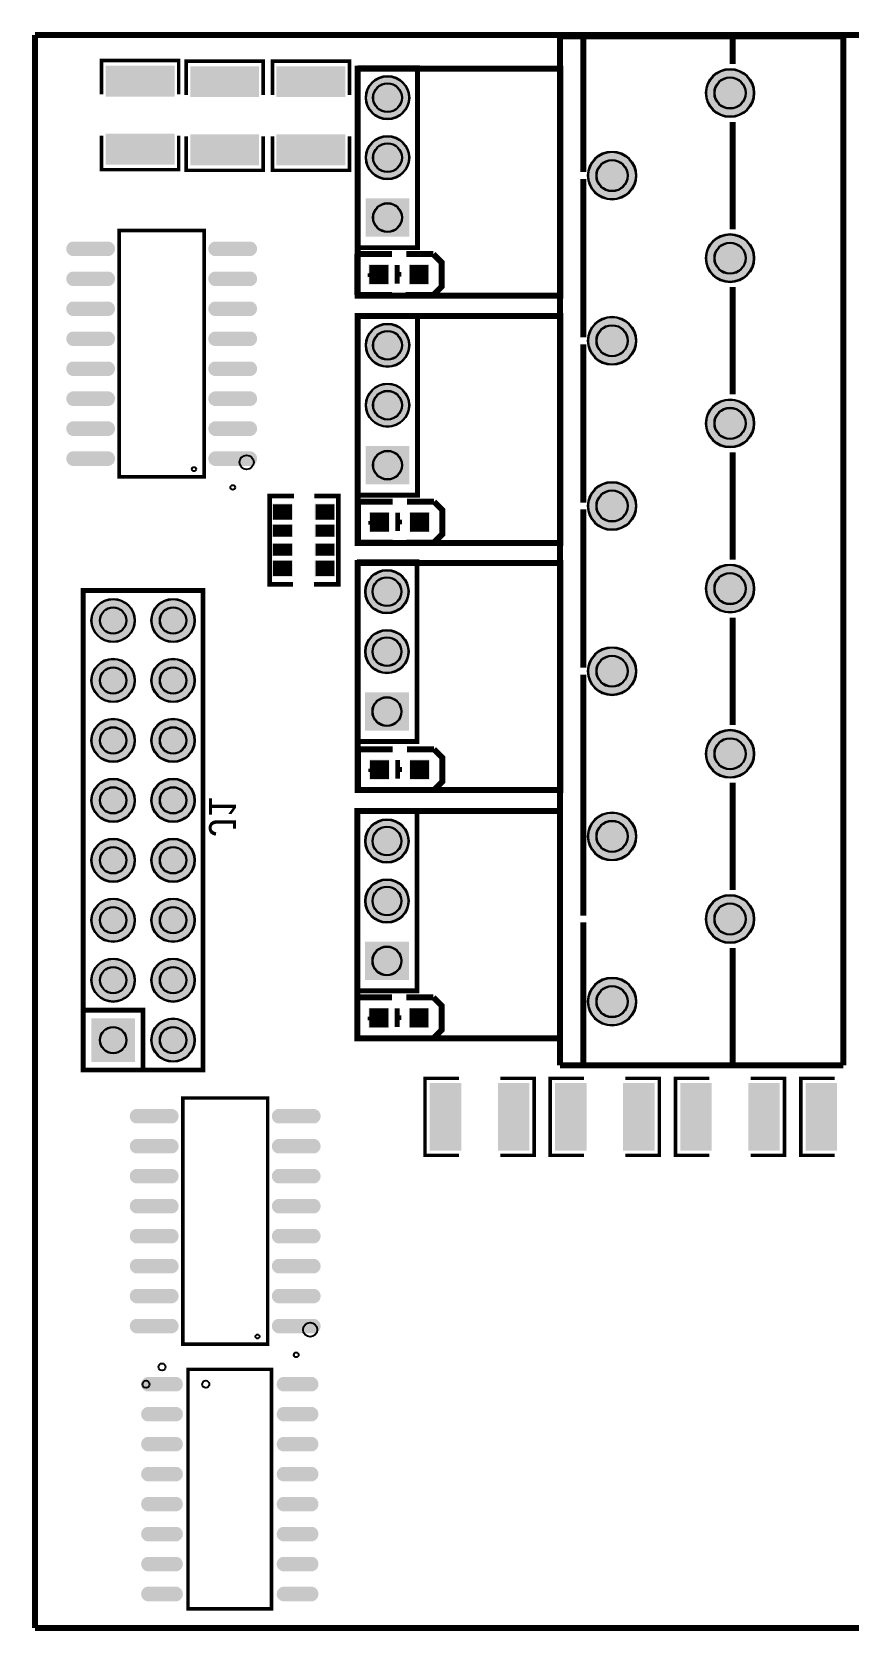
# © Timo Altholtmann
# Model space of a CAD drawing. Header units: millimetres. Extents: x 0.5 to 85.2, y -202.2 to -134.4.
# Drawn here: x 0.5 to 35.1, y -202.2 to -134.4 of the extents above; entities that cross this region are included whole.
import ezdxf

# ---------------------------------------------------------------- set-up
doc = ezdxf.new("R2010")
doc.units = ezdxf.units.MM
for name, color, linetype, true_color in [('BoardOutLine', 7, 'Continuous', 0xff00ff), ('BottomSilkLayer', 7, 'Continuous', 0x66cc33), ('BottomSolderMaskLayer', 7, 'Continuous', 0xaa00ff), ('Document', 7, 'Continuous', 0xffffff), ('Multi-Layer', 7, 'Continuous', 0xc0c0c0), ('TopLayer', 7, 'Continuous', 0xff0000), ('TopPasteMaskLayer', 7, 'Continuous', 0x808080), ('TopSilkLayer', 7, 'Continuous', 0xffcc00), ('TopSolderMaskLayer', 7, 'Continuous', 0x800080)]:
    doc.layers.add(name, color=color, linetype=linetype, true_color=true_color)
doc.styles.get("Standard").update_dxf_attribs({"font": 'arial.ttf'})

msp = doc.modelspace()

# ---------------------------------------------------------------- hatches: boundary and pattern name
at = {"layer": 'BottomSolderMaskLayer'}
for points in [[(29.079, -136.983, 1), (31.13, -136.983, 1)], [(14.665, -137.183, 1), (16.516, -137.183, 1)], [(14.665, -139.723, 1), (16.516, -139.723, 1)], [(24.079, -140.483, 1), (26.13, -140.483, 1)], [(14.661, -143.073), (14.661, -141.453), (16.519, -141.453), (16.519, -143.073)], [(29.079, -143.983, 1), (31.13, -143.983, 1)], [(14.665, -147.673, 1), (16.516, -147.673, 1)], [(24.079, -147.483, 1), (26.13, -147.483, 1)], [(14.665, -150.213, 1), (16.516, -150.213, 1)], [(29.079, -150.983, 1), (31.13, -150.983, 1)], [(14.661, -153.563), (14.661, -151.943), (16.519, -151.943), (16.519, -153.563)], [(24.079, -154.483, 1), (26.13, -154.483, 1)], [(14.639, -158.113, 1), (16.49, -158.113, 1)], [(29.079, -157.983, 1), (31.13, -157.983, 1)], [(3.037, -159.335, 1), (4.888, -159.335, 1)], [(5.577, -159.335, 1), (7.428, -159.335, 1)], [(14.639, -160.653, 1), (16.49, -160.653, 1)], [(24.079, -161.483, 1), (26.13, -161.483, 1)], [(3.037, -161.875, 1), (4.888, -161.875, 1)], [(5.577, -161.875, 1), (7.428, -161.875, 1)], [(14.636, -164.002), (14.636, -162.383), (16.494, -162.383), (16.494, -164.002)], [(3.037, -164.415, 1), (4.888, -164.415, 1)], [(5.577, -164.415, 1), (7.428, -164.415, 1)], [(29.079, -164.983, 1), (31.13, -164.983, 1)], [(3.037, -166.955, 1), (4.888, -166.955, 1)], [(5.577, -166.955, 1), (7.428, -166.955, 1)], [(14.639, -168.679, 1), (16.49, -168.679, 1)], [(24.079, -168.483, 1), (26.13, -168.483, 1)], [(3.037, -169.495, 1), (4.888, -169.495, 1)], [(5.577, -169.495, 1), (7.428, -169.495, 1)], [(14.639, -171.219, 1), (16.49, -171.219, 1)], [(3.037, -172.035, 1), (4.888, -172.035, 1)], [(5.577, -172.035, 1), (7.428, -172.035, 1)], [(29.079, -171.983, 1), (31.13, -171.983, 1)], [(14.636, -174.569), (14.636, -172.949), (16.494, -172.949), (16.494, -174.569)], [(3.037, -174.575, 1), (4.888, -174.575, 1)], [(5.577, -174.575, 1), (7.428, -174.575, 1)], [(24.079, -175.483, 1), (26.13, -175.483, 1)], [(4.888, -178.04), (4.888, -176.189), (3.037, -176.189), (3.037, -178.04)], [(5.577, -177.115, 1), (7.428, -177.115, 1)]]:
    msp.add_hatch(color=256, dxfattribs=at).paths.add_polyline_path(points)
at = {"layer": 'Document'}
for points in [[(15.412, -144.777), (14.752, -144.777), (14.752, -144.625), (15.412, -144.625)], [(15.137, -144.401), (15.137, -145.061), (14.985, -145.061), (14.985, -144.401)], [(17.266, -144.726), (16.606, -144.726), (16.606, -144.573), (17.266, -144.573)], [(15.438, -155.268), (14.777, -155.268), (14.777, -155.115), (15.438, -155.115)], [(15.163, -154.891), (15.163, -155.551), (15.01, -155.551), (15.01, -154.891)], [(17.292, -155.216), (16.631, -155.216), (16.631, -155.063), (17.292, -155.063)], [(15.438, -165.758), (14.777, -165.758), (14.777, -165.606), (15.438, -165.606)], [(15.163, -165.381), (15.163, -166.042), (15.01, -166.042), (15.01, -165.381)], [(17.292, -165.706), (16.631, -165.706), (16.631, -165.554), (17.292, -165.554)], [(15.412, -176.274), (14.752, -176.274), (14.752, -176.121), (15.412, -176.121)], [(15.137, -175.897), (15.137, -176.557), (14.985, -176.557), (14.985, -175.897)], [(17.266, -176.222), (16.606, -176.222), (16.606, -176.069), (17.266, -176.069)]]:
    msp.add_hatch(color=256, dxfattribs=at).paths.add_polyline_path(points)
at = {"layer": 'Multi-Layer'}
for points in [[(29.104, -136.983, 1), (31.104, -136.983, 1)], [(14.69, -137.183, 1), (16.49, -137.183, 1)], [(14.69, -139.723, 1), (16.49, -139.723, 1)], [(24.105, -140.483, 1), (26.105, -140.483, 1)], [(14.69, -143.05), (14.69, -141.475), (16.49, -141.475), (16.49, -143.05)], [(29.104, -143.983, 1), (31.104, -143.983, 1)], [(14.69, -147.673, 1), (16.49, -147.673, 1)], [(24.105, -147.483, 1), (26.105, -147.483, 1)], [(14.69, -150.213, 1), (16.49, -150.213, 1)], [(29.104, -150.983, 1), (31.104, -150.983, 1)], [(14.69, -153.541), (14.69, -151.966), (16.49, -151.966), (16.49, -153.541)], [(24.105, -154.483, 1), (26.105, -154.483, 1)], [(29.104, -157.983, 1), (31.104, -157.983, 1)], [(14.665, -158.113, 1), (16.465, -158.113, 1)], [(3.062, -159.335, 1), (4.862, -159.335, 1)], [(5.602, -159.335, 1), (7.402, -159.335, 1)], [(14.665, -160.653, 1), (16.465, -160.653, 1)], [(24.105, -161.483, 1), (26.105, -161.483, 1)], [(3.062, -161.875, 1), (4.862, -161.875, 1)], [(5.602, -161.875, 1), (7.402, -161.875, 1)], [(14.665, -163.98), (14.665, -162.405), (16.465, -162.405), (16.465, -163.98)], [(3.062, -164.415, 1), (4.862, -164.415, 1)], [(5.602, -164.415, 1), (7.402, -164.415, 1)], [(29.104, -164.983, 1), (31.104, -164.983, 1)], [(3.062, -166.955, 1), (4.862, -166.955, 1)], [(5.602, -166.955, 1), (7.402, -166.955, 1)], [(14.665, -168.679, 1), (16.465, -168.679, 1)], [(24.105, -168.483, 1), (26.105, -168.483, 1)], [(3.062, -169.495, 1), (4.862, -169.495, 1)], [(5.602, -169.495, 1), (7.402, -169.495, 1)], [(14.665, -171.219, 1), (16.465, -171.219, 1)], [(3.062, -172.035, 1), (4.862, -172.035, 1)], [(5.602, -172.035, 1), (7.402, -172.035, 1)], [(29.104, -171.983, 1), (31.104, -171.983, 1)], [(14.665, -174.546), (14.665, -172.972), (16.465, -172.972), (16.465, -174.546)], [(3.062, -174.575, 1), (4.862, -174.575, 1)], [(5.602, -174.575, 1), (7.402, -174.575, 1)], [(24.105, -175.483, 1), (26.105, -175.483, 1)], [(4.862, -178.015), (4.862, -176.215), (3.062, -176.215), (3.062, -178.015)], [(5.602, -177.115, 1), (7.402, -177.115, 1)]]:
    msp.add_hatch(color=256, dxfattribs=at).paths.add_polyline_path(points)
at = {"layer": 'TopLayer'}
for points in [[(6.509, -137.122), (3.701, -137.122), (3.701, -135.84), (6.509, -135.84)], [(7.283, -137.148), (10.091, -137.148), (10.091, -135.865), (7.283, -135.865)], [(10.94, -137.148), (13.748, -137.148), (13.748, -135.865), (10.94, -135.865)], [(6.509, -138.722), (3.701, -138.722), (3.701, -140.005), (6.509, -140.005)], [(7.283, -138.748), (10.091, -138.748), (10.091, -140.03), (7.283, -140.03)], [(10.94, -138.748), (13.748, -138.748), (13.748, -140.03), (10.94, -140.03)], [(2.28, -143.866, -0.785398), (2.28, -143.306), (3.74, -143.306, -0.785398), (3.74, -143.866)], [(8.3, -143.866, -0.785398), (8.3, -143.306), (9.76, -143.306, -0.785398), (9.76, -143.866)], [(15.622, -144.276), (15.622, -145.076), (14.822, -145.076), (14.822, -144.276)], [(17.324, -144.276), (17.324, -145.076), (16.524, -145.076), (16.524, -144.276)], [(2.28, -145.136, -0.785398), (2.28, -144.576), (3.74, -144.576, -0.785398), (3.74, -145.136)], [(8.3, -145.136, -0.785398), (8.3, -144.576), (9.76, -144.576, -0.785398), (9.76, -145.136)], [(2.28, -146.406, -0.785398), (2.28, -145.846), (3.74, -145.846, -0.785398), (3.74, -146.406)], [(8.3, -146.406, -0.785398), (8.3, -145.846), (9.76, -145.846, -0.785398), (9.76, -146.406)], [(2.28, -147.676, -0.785398), (2.28, -147.116), (3.74, -147.116, -0.785398), (3.74, -147.676)], [(8.3, -147.676, -0.785398), (8.3, -147.116), (9.76, -147.116, -0.785398), (9.76, -147.676)], [(2.28, -148.946, -0.785398), (2.28, -148.386), (3.74, -148.386, -0.785398), (3.74, -148.946)], [(8.3, -148.946, -0.785398), (8.3, -148.386), (9.76, -148.386, -0.785398), (9.76, -148.946)], [(2.28, -150.216, -0.785398), (2.28, -149.657), (3.74, -149.657, -0.785398), (3.74, -150.216)], [(8.3, -150.216, -0.785398), (8.3, -149.657), (9.76, -149.657, -0.785398), (9.76, -150.216)], [(2.28, -151.486, -0.785398), (2.28, -150.927), (3.74, -150.927, -0.785398), (3.74, -151.486)], [(8.3, -151.486, -0.785398), (8.3, -150.927), (9.76, -150.927, -0.785398), (9.76, -151.486)], [(2.28, -152.757, -0.785398), (2.28, -152.197), (3.74, -152.197, -0.785398), (3.74, -152.757)], [(8.3, -152.757, -0.785398), (8.3, -152.197), (9.76, -152.197, -0.785398), (9.76, -152.757)], [(11.54, -154.406), (11.54, -155.056), (10.74, -155.056), (10.74, -154.406)], [(13.34, -154.406), (13.34, -155.056), (12.54, -155.056), (12.54, -154.406)], [(15.647, -154.766), (15.647, -155.566), (14.847, -155.566), (14.847, -154.766)], [(17.349, -154.766), (17.349, -155.566), (16.549, -155.566), (16.549, -154.766)], [(11.54, -155.281), (11.54, -155.781), (10.74, -155.781), (10.74, -155.281)], [(13.34, -155.281), (13.34, -155.781), (12.54, -155.781), (12.54, -155.281)], [(11.54, -156.081), (11.54, -156.581), (10.74, -156.581), (10.74, -156.081)], [(13.34, -156.081), (13.34, -156.581), (12.54, -156.581), (12.54, -156.081)], [(11.54, -156.806), (11.54, -157.456), (10.74, -157.456), (10.74, -156.806)], [(13.34, -156.806), (13.34, -157.456), (12.54, -157.456), (12.54, -156.806)], [(15.647, -165.256), (15.647, -166.056), (14.847, -166.056), (14.847, -165.256)], [(17.349, -165.256), (17.349, -166.056), (16.549, -166.056), (16.549, -165.256)], [(15.622, -175.772), (15.622, -176.572), (14.822, -176.572), (14.822, -175.772)], [(17.324, -175.772), (17.324, -176.572), (16.524, -176.572), (16.524, -175.772)], [(18.69, -178.962), (18.69, -181.77), (17.408, -181.77), (17.408, -178.962)], [(20.29, -178.962), (20.29, -181.77), (21.573, -181.77), (21.573, -178.962)], [(23.997, -178.962), (23.997, -181.77), (22.714, -181.77), (22.714, -178.962)], [(25.597, -178.962), (25.597, -181.77), (26.879, -181.77), (26.879, -178.962)], [(29.303, -178.962), (29.303, -181.77), (28.021, -181.77), (28.021, -178.962)], [(30.903, -178.962), (30.903, -181.77), (32.186, -181.77), (32.186, -178.962)], [(34.61, -178.962), (34.61, -181.77), (33.327, -181.77), (33.327, -178.962)], [(4.972, -180.62, -0.785398), (4.972, -180.06), (6.432, -180.06, -0.785398), (6.432, -180.62)], [(10.992, -180.62, -0.785398), (10.992, -180.06), (12.452, -180.06, -0.785398), (12.452, -180.62)], [(4.972, -181.89, -0.785398), (4.972, -181.33), (6.432, -181.33, -0.785398), (6.432, -181.89)], [(10.992, -181.89, -0.785398), (10.992, -181.33), (12.452, -181.33, -0.785398), (12.452, -181.89)], [(4.972, -183.16, -0.785398), (4.972, -182.6), (6.432, -182.6, -0.785398), (6.432, -183.16)], [(10.992, -183.16, -0.785398), (10.992, -182.6), (12.452, -182.6, -0.785398), (12.452, -183.16)], [(4.972, -184.43, -0.785398), (4.972, -183.87), (6.432, -183.87, -0.785398), (6.432, -184.43)], [(10.992, -184.43, -0.785398), (10.992, -183.87), (12.452, -183.87, -0.785398), (12.452, -184.43)], [(4.972, -185.7, -0.785398), (4.972, -185.14), (6.432, -185.14, -0.785398), (6.432, -185.7)], [(10.992, -185.7, -0.785398), (10.992, -185.14), (12.452, -185.14, -0.785398), (12.452, -185.7)], [(4.972, -186.97, -0.785398), (4.972, -186.41), (6.432, -186.41, -0.785398), (6.432, -186.97)], [(10.992, -186.97, -0.785398), (10.992, -186.41), (12.452, -186.41, -0.785398), (12.452, -186.97)], [(4.972, -188.24, -0.785398), (4.972, -187.68), (6.432, -187.68, -0.785398), (6.432, -188.24)], [(10.992, -188.24, -0.785398), (10.992, -187.68), (12.452, -187.68, -0.785398), (12.452, -188.24)], [(4.972, -189.51, -0.785398), (4.972, -188.95), (6.432, -188.95, -0.785398), (6.432, -189.51)], [(10.992, -189.51, -0.785398), (10.992, -188.95), (12.452, -188.95, -0.785398), (12.452, -189.51)], [(6.626, -191.414, -0.785398), (6.626, -191.974), (5.441, -191.974, -0.785398), (5.441, -191.414)], [(12.371, -191.414, -0.785398), (12.371, -191.974), (11.186, -191.974, -0.785398), (11.186, -191.414)], [(6.626, -192.684, -0.785398), (6.626, -193.244), (5.441, -193.244, -0.785398), (5.441, -192.684)], [(12.371, -192.684, -0.785398), (12.371, -193.244), (11.186, -193.244, -0.785398), (11.186, -192.684)], [(6.626, -193.954, -0.785398), (6.626, -194.514), (5.441, -194.514, -0.785398), (5.441, -193.954)], [(12.371, -193.954, -0.785398), (12.371, -194.514), (11.186, -194.514, -0.785398), (11.186, -193.954)], [(6.626, -195.224, -0.785398), (6.626, -195.784), (5.441, -195.784, -0.785398), (5.441, -195.224)], [(12.371, -195.224, -0.785398), (12.371, -195.784), (11.186, -195.784, -0.785398), (11.186, -195.224)], [(6.626, -196.494, -0.785398), (6.626, -197.054), (5.441, -197.054, -0.785398), (5.441, -196.494)], [(12.371, -196.494, -0.785398), (12.371, -197.054), (11.186, -197.054, -0.785398), (11.186, -196.494)], [(6.626, -197.764, -0.785398), (6.626, -198.324), (5.441, -198.324, -0.785398), (5.441, -197.764)], [(12.371, -197.764, -0.785398), (12.371, -198.324), (11.186, -198.324, -0.785398), (11.186, -197.764)], [(6.626, -199.034, -0.785398), (6.626, -199.594), (5.441, -199.594, -0.785398), (5.441, -199.034)], [(12.371, -199.034, -0.785398), (12.371, -199.594), (11.186, -199.594, -0.785398), (11.186, -199.034)], [(6.626, -200.304, -0.785398), (6.626, -200.864), (5.441, -200.864, -0.785398), (5.441, -200.304)], [(12.371, -200.304, -0.785398), (12.371, -200.864), (11.186, -200.864, -0.785398), (11.186, -200.304)]]:
    msp.add_hatch(color=256, dxfattribs=at).paths.add_polyline_path(points)
at = {"layer": 'TopPasteMaskLayer'}
for points in [[(6.409, -137.122), (5.683, -137.122), (5.583, -137.022), (5.583, -136.786), (5.483, -136.686), (4.728, -136.686), (4.628, -136.786), (4.628, -137.022), (4.528, -137.122), (3.801, -137.122), (3.701, -137.022), (3.701, -135.94), (3.801, -135.84), (6.409, -135.84), (6.509, -135.94), (6.509, -137.022)], [(7.383, -137.148), (8.109, -137.148), (8.209, -137.048), (8.209, -136.812), (8.309, -136.712), (9.064, -136.712), (9.164, -136.812), (9.164, -137.048), (9.264, -137.148), (9.991, -137.148), (10.091, -137.048), (10.091, -135.965), (9.991, -135.865), (7.383, -135.865), (7.283, -135.965), (7.283, -137.048)], [(11.04, -137.148), (11.767, -137.148), (11.867, -137.048), (11.867, -136.812), (11.967, -136.712), (12.722, -136.712), (12.822, -136.812), (12.822, -137.048), (12.922, -137.148), (13.648, -137.148), (13.748, -137.048), (13.748, -135.965), (13.648, -135.865), (11.04, -135.865), (10.94, -135.965), (10.94, -137.048)], [(6.409, -138.722), (5.683, -138.722), (5.583, -138.822), (5.583, -139.058), (5.483, -139.158), (4.728, -139.158), (4.628, -139.058), (4.628, -138.822), (4.528, -138.722), (3.801, -138.722), (3.701, -138.822), (3.701, -139.905), (3.801, -140.005), (6.409, -140.005), (6.509, -139.905), (6.509, -138.822)], [(7.383, -138.748), (8.109, -138.748), (8.209, -138.848), (8.209, -139.084), (8.309, -139.184), (9.064, -139.184), (9.164, -139.084), (9.164, -138.848), (9.264, -138.748), (9.991, -138.748), (10.091, -138.848), (10.091, -139.93), (9.991, -140.03), (7.383, -140.03), (7.283, -139.93), (7.283, -138.848)], [(11.04, -138.748), (11.767, -138.748), (11.867, -138.848), (11.867, -139.084), (11.967, -139.184), (12.722, -139.184), (12.822, -139.084), (12.822, -138.848), (12.922, -138.748), (13.648, -138.748), (13.748, -138.848), (13.748, -139.93), (13.648, -140.03), (11.04, -140.03), (10.94, -139.93), (10.94, -138.848)], [(2.28, -143.866, -0.785398), (2.28, -143.306), (3.74, -143.306, -0.785398), (3.74, -143.866)], [(8.3, -143.866, -0.785398), (8.3, -143.306), (9.76, -143.306, -0.785398), (9.76, -143.866)], [(15.622, -144.276), (15.622, -145.076), (14.822, -145.076), (14.822, -144.276)], [(17.324, -144.276), (17.324, -145.076), (16.524, -145.076), (16.524, -144.276)], [(2.28, -145.136, -0.785398), (2.28, -144.576), (3.74, -144.576, -0.785398), (3.74, -145.136)], [(8.3, -145.136, -0.785398), (8.3, -144.576), (9.76, -144.576, -0.785398), (9.76, -145.136)], [(2.28, -146.406, -0.785398), (2.28, -145.846), (3.74, -145.846, -0.785398), (3.74, -146.406)], [(8.3, -146.406, -0.785398), (8.3, -145.846), (9.76, -145.846, -0.785398), (9.76, -146.406)], [(2.28, -147.676, -0.785398), (2.28, -147.116), (3.74, -147.116, -0.785398), (3.74, -147.676)], [(8.3, -147.676, -0.785398), (8.3, -147.116), (9.76, -147.116, -0.785398), (9.76, -147.676)], [(2.28, -148.946, -0.785398), (2.28, -148.386), (3.74, -148.386, -0.785398), (3.74, -148.946)], [(8.3, -148.946, -0.785398), (8.3, -148.386), (9.76, -148.386, -0.785398), (9.76, -148.946)], [(2.28, -150.216, -0.785398), (2.28, -149.657), (3.74, -149.657, -0.785398), (3.74, -150.216)], [(8.3, -150.216, -0.785398), (8.3, -149.657), (9.76, -149.657, -0.785398), (9.76, -150.216)], [(2.28, -151.486, -0.785398), (2.28, -150.927), (3.74, -150.927, -0.785398), (3.74, -151.486)], [(8.3, -151.486, -0.785398), (8.3, -150.927), (9.76, -150.927, -0.785398), (9.76, -151.486)], [(2.28, -152.757, -0.785398), (2.28, -152.197), (3.74, -152.197, -0.785398), (3.74, -152.757)], [(8.3, -152.757, -0.785398), (8.3, -152.197), (9.76, -152.197, -0.785398), (9.76, -152.757)], [(11.54, -154.406), (11.54, -155.056), (10.74, -155.056), (10.74, -154.406)], [(13.34, -154.406), (13.34, -155.056), (12.54, -155.056), (12.54, -154.406)], [(15.647, -154.766), (15.647, -155.566), (14.847, -155.566), (14.847, -154.766)], [(17.349, -154.766), (17.349, -155.566), (16.549, -155.566), (16.549, -154.766)], [(11.54, -155.281), (11.54, -155.781), (10.74, -155.781), (10.74, -155.281)], [(13.34, -155.281), (13.34, -155.781), (12.54, -155.781), (12.54, -155.281)], [(11.54, -156.081), (11.54, -156.581), (10.74, -156.581), (10.74, -156.081)], [(13.34, -156.081), (13.34, -156.581), (12.54, -156.581), (12.54, -156.081)], [(11.54, -156.806), (11.54, -157.456), (10.74, -157.456), (10.74, -156.806)], [(13.34, -156.806), (13.34, -157.456), (12.54, -157.456), (12.54, -156.806)], [(15.647, -165.256), (15.647, -166.056), (14.847, -166.056), (14.847, -165.256)], [(17.349, -165.256), (17.349, -166.056), (16.549, -166.056), (16.549, -165.256)], [(15.622, -175.772), (15.622, -176.572), (14.822, -176.572), (14.822, -175.772)], [(17.324, -175.772), (17.324, -176.572), (16.524, -176.572), (16.524, -175.772)], [(18.69, -179.062), (18.69, -179.788), (18.59, -179.888), (18.354, -179.888), (18.254, -179.988), (18.254, -180.743), (18.354, -180.843), (18.59, -180.843), (18.69, -180.943), (18.69, -181.67), (18.59, -181.77), (17.508, -181.77), (17.408, -181.67), (17.408, -179.062), (17.508, -178.962), (18.59, -178.962)], [(20.29, -179.062), (20.29, -179.788), (20.39, -179.888), (20.626, -179.888), (20.726, -179.988), (20.726, -180.743), (20.626, -180.843), (20.39, -180.843), (20.29, -180.943), (20.29, -181.67), (20.39, -181.77), (21.473, -181.77), (21.573, -181.67), (21.573, -179.062), (21.473, -178.962), (20.39, -178.962)], [(23.997, -179.062), (23.997, -179.788), (23.897, -179.888), (23.661, -179.888), (23.561, -179.988), (23.561, -180.743), (23.661, -180.843), (23.897, -180.843), (23.997, -180.943), (23.997, -181.67), (23.897, -181.77), (22.814, -181.77), (22.714, -181.67), (22.714, -179.062), (22.814, -178.962), (23.897, -178.962)], [(25.597, -179.062), (25.597, -179.788), (25.697, -179.888), (25.933, -179.888), (26.033, -179.988), (26.033, -180.743), (25.933, -180.843), (25.697, -180.843), (25.597, -180.943), (25.597, -181.67), (25.697, -181.77), (26.779, -181.77), (26.879, -181.67), (26.879, -179.062), (26.779, -178.962), (25.697, -178.962)], [(29.303, -179.062), (29.303, -179.788), (29.203, -179.888), (28.967, -179.888), (28.867, -179.988), (28.867, -180.743), (28.967, -180.843), (29.203, -180.843), (29.303, -180.943), (29.303, -181.67), (29.203, -181.77), (28.121, -181.77), (28.021, -181.67), (28.021, -179.062), (28.121, -178.962), (29.203, -178.962)], [(30.903, -179.062), (30.903, -179.788), (31.003, -179.888), (31.239, -179.888), (31.339, -179.988), (31.339, -180.743), (31.239, -180.843), (31.003, -180.843), (30.903, -180.943), (30.903, -181.67), (31.003, -181.77), (32.086, -181.77), (32.186, -181.67), (32.186, -179.062), (32.086, -178.962), (31.003, -178.962)], [(34.61, -179.062), (34.61, -179.788), (34.51, -179.888), (34.274, -179.888), (34.174, -179.988), (34.174, -180.743), (34.274, -180.843), (34.51, -180.843), (34.61, -180.943), (34.61, -181.67), (34.51, -181.77), (33.427, -181.77), (33.327, -181.67), (33.327, -179.062), (33.427, -178.962), (34.51, -178.962)], [(4.972, -180.62, -0.785398), (4.972, -180.06), (6.432, -180.06, -0.785398), (6.432, -180.62)], [(10.992, -180.62, -0.785398), (10.992, -180.06), (12.452, -180.06, -0.785398), (12.452, -180.62)], [(4.972, -181.89, -0.785398), (4.972, -181.33), (6.432, -181.33, -0.785398), (6.432, -181.89)], [(10.992, -181.89, -0.785398), (10.992, -181.33), (12.452, -181.33, -0.785398), (12.452, -181.89)], [(4.972, -183.16, -0.785398), (4.972, -182.6), (6.432, -182.6, -0.785398), (6.432, -183.16)], [(10.992, -183.16, -0.785398), (10.992, -182.6), (12.452, -182.6, -0.785398), (12.452, -183.16)], [(4.972, -184.43, -0.785398), (4.972, -183.87), (6.432, -183.87, -0.785398), (6.432, -184.43)], [(10.992, -184.43, -0.785398), (10.992, -183.87), (12.452, -183.87, -0.785398), (12.452, -184.43)], [(4.972, -185.7, -0.785398), (4.972, -185.14), (6.432, -185.14, -0.785398), (6.432, -185.7)], [(10.992, -185.7, -0.785398), (10.992, -185.14), (12.452, -185.14, -0.785398), (12.452, -185.7)], [(4.972, -186.97, -0.785398), (4.972, -186.41), (6.432, -186.41, -0.785398), (6.432, -186.97)], [(10.992, -186.97, -0.785398), (10.992, -186.41), (12.452, -186.41, -0.785398), (12.452, -186.97)], [(4.972, -188.24, -0.785398), (4.972, -187.68), (6.432, -187.68, -0.785398), (6.432, -188.24)], [(10.992, -188.24, -0.785398), (10.992, -187.68), (12.452, -187.68, -0.785398), (12.452, -188.24)], [(4.972, -189.51, -0.785398), (4.972, -188.95), (6.432, -188.95, -0.785398), (6.432, -189.51)], [(10.992, -189.51, -0.785398), (10.992, -188.95), (12.452, -188.95, -0.785398), (12.452, -189.51)], [(6.626, -191.414, -0.785398), (6.626, -191.974), (5.441, -191.974, -0.785398), (5.441, -191.414)], [(12.371, -191.414, -0.785398), (12.371, -191.974), (11.186, -191.974, -0.785398), (11.186, -191.414)], [(6.626, -192.684, -0.785398), (6.626, -193.244), (5.441, -193.244, -0.785398), (5.441, -192.684)], [(12.371, -192.684, -0.785398), (12.371, -193.244), (11.186, -193.244, -0.785398), (11.186, -192.684)], [(6.626, -193.954, -0.785398), (6.626, -194.514), (5.441, -194.514, -0.785398), (5.441, -193.954)], [(12.371, -193.954, -0.785398), (12.371, -194.514), (11.186, -194.514, -0.785398), (11.186, -193.954)], [(6.626, -195.224, -0.785398), (6.626, -195.784), (5.441, -195.784, -0.785398), (5.441, -195.224)], [(12.371, -195.224, -0.785398), (12.371, -195.784), (11.186, -195.784, -0.785398), (11.186, -195.224)], [(6.626, -196.494, -0.785398), (6.626, -197.054), (5.441, -197.054, -0.785398), (5.441, -196.494)], [(12.371, -196.494, -0.785398), (12.371, -197.054), (11.186, -197.054, -0.785398), (11.186, -196.494)], [(6.626, -197.764, -0.785398), (6.626, -198.324), (5.441, -198.324, -0.785398), (5.441, -197.764)], [(12.371, -197.764, -0.785398), (12.371, -198.324), (11.186, -198.324, -0.785398), (11.186, -197.764)], [(6.626, -199.034, -0.785398), (6.626, -199.594), (5.441, -199.594, -0.785398), (5.441, -199.034)], [(12.371, -199.034, -0.785398), (12.371, -199.594), (11.186, -199.594, -0.785398), (11.186, -199.034)], [(6.626, -200.304, -0.785398), (6.626, -200.864), (5.441, -200.864, -0.785398), (5.441, -200.304)], [(12.371, -200.304, -0.785398), (12.371, -200.864), (11.186, -200.864, -0.785398), (11.186, -200.304)]]:
    msp.add_hatch(color=256, dxfattribs=at).paths.add_polyline_path(points)
at = {"layer": 'TopSolderMaskLayer'}
for points in [[(6.565, -137.134), (3.646, -137.134), (3.646, -135.828), (6.565, -135.828)], [(7.227, -137.159), (10.146, -137.159), (10.146, -135.854), (7.227, -135.854)], [(10.885, -137.159), (13.804, -137.159), (13.804, -135.854), (10.885, -135.854)], [(29.079, -136.983, 1), (31.13, -136.983, 1)], [(14.665, -137.183, 1), (16.516, -137.183, 1)], [(6.565, -138.711), (3.646, -138.711), (3.646, -140.016), (6.565, -140.016)], [(7.227, -138.736), (10.146, -138.736), (10.146, -140.042), (7.227, -140.042)], [(10.885, -138.736), (13.804, -138.736), (13.804, -140.042), (10.885, -140.042)], [(14.665, -139.723, 1), (16.516, -139.723, 1)], [(24.079, -140.483, 1), (26.13, -140.483, 1)], [(14.661, -143.073), (14.661, -141.453), (16.519, -141.453), (16.519, -143.073)], [(29.079, -143.983, 1), (31.13, -143.983, 1)], [(2.214, -143.892, -0.785398), (2.214, -143.281), (3.806, -143.281, -0.785398), (3.806, -143.892)], [(8.233, -143.892, -0.785398), (8.233, -143.281), (9.826, -143.281, -0.785398), (9.826, -143.892)], [(15.647, -144.25), (15.647, -145.101), (14.797, -145.101), (14.797, -144.25)], [(17.349, -144.25), (17.349, -145.101), (16.498, -145.101), (16.498, -144.25)], [(2.214, -145.162, -0.785398), (2.214, -144.551), (3.806, -144.551, -0.785398), (3.806, -145.162)], [(8.233, -145.162, -0.785398), (8.233, -144.551), (9.826, -144.551, -0.785398), (9.826, -145.162)], [(2.214, -146.432, -0.785398), (2.214, -145.821), (3.806, -145.821, -0.785398), (3.806, -146.432)], [(8.233, -146.432, -0.785398), (8.233, -145.821), (9.826, -145.821, -0.785398), (9.826, -146.432)], [(14.665, -147.673, 1), (16.516, -147.673, 1)], [(24.079, -147.483, 1), (26.13, -147.483, 1)], [(2.214, -147.702, -0.785398), (2.214, -147.091), (3.806, -147.091, -0.785398), (3.806, -147.702)], [(8.233, -147.702, -0.785398), (8.233, -147.091), (9.826, -147.091, -0.785398), (9.826, -147.702)], [(2.214, -148.972, -0.785398), (2.214, -148.361), (3.806, -148.361, -0.785398), (3.806, -148.972)], [(8.233, -148.972, -0.785398), (8.233, -148.361), (9.826, -148.361, -0.785398), (9.826, -148.972)], [(2.214, -150.242, -0.785398), (2.214, -149.631), (3.806, -149.631, -0.785398), (3.806, -150.242)], [(8.233, -150.242, -0.785398), (8.233, -149.631), (9.826, -149.631, -0.785398), (9.826, -150.242)], [(14.665, -150.213, 1), (16.516, -150.213, 1)], [(29.079, -150.983, 1), (31.13, -150.983, 1)], [(2.214, -151.512, -0.785398), (2.214, -150.901), (3.806, -150.901, -0.785398), (3.806, -151.512)], [(8.233, -151.512, -0.785398), (8.233, -150.901), (9.826, -150.901, -0.785398), (9.826, -151.512)], [(2.214, -152.782, -0.785398), (2.214, -152.171), (3.806, -152.171, -0.785398), (3.806, -152.782)], [(8.233, -152.782, -0.785398), (8.233, -152.171), (9.826, -152.171, -0.785398), (9.826, -152.782)], [(14.661, -153.563), (14.661, -151.943), (16.519, -151.943), (16.519, -153.563)], [(24.079, -154.483, 1), (26.13, -154.483, 1)], [(11.571, -154.385), (11.571, -155.077), (10.708, -155.077), (10.708, -154.385)], [(13.371, -154.385), (13.371, -155.077), (12.508, -155.077), (12.508, -154.385)], [(15.673, -154.741), (15.673, -155.592), (14.822, -155.592), (14.822, -154.741)], [(17.375, -154.741), (17.375, -155.592), (16.524, -155.592), (16.524, -154.741)], [(11.58, -155.265), (11.58, -155.797), (10.699, -155.797), (10.699, -155.265)], [(13.38, -155.265), (13.38, -155.797), (12.499, -155.797), (12.499, -155.265)], [(11.58, -156.065), (11.58, -156.597), (10.699, -156.597), (10.699, -156.065)], [(13.38, -156.065), (13.38, -156.597), (12.499, -156.597), (12.499, -156.065)], [(11.571, -156.785), (11.571, -157.476), (10.708, -157.476), (10.708, -156.785)], [(13.371, -156.785), (13.371, -157.476), (12.508, -157.476), (12.508, -156.785)], [(14.639, -158.113, 1), (16.49, -158.113, 1)], [(29.079, -157.983, 1), (31.13, -157.983, 1)], [(3.037, -159.335, 1), (4.888, -159.335, 1)], [(5.577, -159.335, 1), (7.428, -159.335, 1)], [(14.639, -160.653, 1), (16.49, -160.653, 1)], [(24.079, -161.483, 1), (26.13, -161.483, 1)], [(3.037, -161.875, 1), (4.888, -161.875, 1)], [(5.577, -161.875, 1), (7.428, -161.875, 1)], [(14.636, -164.002), (14.636, -162.383), (16.494, -162.383), (16.494, -164.002)], [(3.037, -164.415, 1), (4.888, -164.415, 1)], [(5.577, -164.415, 1), (7.428, -164.415, 1)], [(29.079, -164.983, 1), (31.13, -164.983, 1)], [(15.673, -165.231), (15.673, -166.082), (14.822, -166.082), (14.822, -165.231)], [(17.375, -165.231), (17.375, -166.082), (16.524, -166.082), (16.524, -165.231)], [(3.037, -166.955, 1), (4.888, -166.955, 1)], [(5.577, -166.955, 1), (7.428, -166.955, 1)], [(14.639, -168.679, 1), (16.49, -168.679, 1)], [(24.079, -168.483, 1), (26.13, -168.483, 1)], [(3.037, -169.495, 1), (4.888, -169.495, 1)], [(5.577, -169.495, 1), (7.428, -169.495, 1)], [(14.639, -171.219, 1), (16.49, -171.219, 1)], [(3.037, -172.035, 1), (4.888, -172.035, 1)], [(5.577, -172.035, 1), (7.428, -172.035, 1)], [(29.079, -171.983, 1), (31.13, -171.983, 1)], [(14.636, -174.569), (14.636, -172.949), (16.494, -172.949), (16.494, -174.569)], [(3.037, -174.575, 1), (4.888, -174.575, 1)], [(5.577, -174.575, 1), (7.428, -174.575, 1)], [(24.079, -175.483, 1), (26.13, -175.483, 1)], [(15.647, -175.747), (15.647, -176.597), (14.797, -176.597), (14.797, -175.747)], [(17.349, -175.747), (17.349, -176.597), (16.498, -176.597), (16.498, -175.747)], [(4.888, -178.04), (4.888, -176.189), (3.037, -176.189), (3.037, -178.04)], [(5.577, -177.115, 1), (7.428, -177.115, 1)], [(18.716, -178.936), (18.716, -181.795), (17.382, -181.795), (17.382, -178.936)], [(20.265, -178.936), (20.265, -181.795), (21.598, -181.795), (21.598, -178.936)], [(24.022, -178.936), (24.022, -181.795), (22.689, -181.795), (22.689, -178.936)], [(25.571, -178.936), (25.571, -181.795), (26.905, -181.795), (26.905, -178.936)], [(29.329, -178.936), (29.329, -181.795), (27.995, -181.795), (27.995, -178.936)], [(30.878, -178.936), (30.878, -181.795), (32.211, -181.795), (32.211, -178.936)], [(34.635, -178.936), (34.635, -181.795), (33.302, -181.795), (33.302, -178.936)], [(4.906, -180.646, -0.785398), (4.906, -180.035), (6.499, -180.035, -0.785398), (6.499, -180.646)], [(10.926, -180.646, -0.785398), (10.926, -180.035), (12.518, -180.035, -0.785398), (12.518, -180.646)], [(4.906, -181.916, -0.785398), (4.906, -181.305), (6.499, -181.305, -0.785398), (6.499, -181.916)], [(10.926, -181.916, -0.785398), (10.926, -181.305), (12.518, -181.305, -0.785398), (12.518, -181.916)], [(4.906, -183.186, -0.785398), (4.906, -182.575), (6.499, -182.575, -0.785398), (6.499, -183.186)], [(10.926, -183.186, -0.785398), (10.926, -182.575), (12.518, -182.575, -0.785398), (12.518, -183.186)], [(4.906, -184.456, -0.785398), (4.906, -183.845), (6.499, -183.845, -0.785398), (6.499, -184.456)], [(10.926, -184.456, -0.785398), (10.926, -183.845), (12.518, -183.845, -0.785398), (12.518, -184.456)], [(4.906, -185.726, -0.785398), (4.906, -185.115), (6.499, -185.115, -0.785398), (6.499, -185.726)], [(10.926, -185.726, -0.785398), (10.926, -185.115), (12.518, -185.115, -0.785398), (12.518, -185.726)], [(4.906, -186.996, -0.785398), (4.906, -186.385), (6.499, -186.385, -0.785398), (6.499, -186.996)], [(10.926, -186.996, -0.785398), (10.926, -186.385), (12.518, -186.385, -0.785398), (12.518, -186.996)], [(4.906, -188.266, -0.785398), (4.906, -187.655), (6.499, -187.655, -0.785398), (6.499, -188.266)], [(10.926, -188.266, -0.785398), (10.926, -187.655), (12.518, -187.655, -0.785398), (12.518, -188.266)], [(4.906, -189.536, -0.785398), (4.906, -188.925), (6.499, -188.925, -0.785398), (6.499, -189.536)], [(10.926, -189.536, -0.785398), (10.926, -188.925), (12.518, -188.925, -0.785398), (12.518, -189.536)], [(6.68, -191.389, -0.785398), (6.68, -192), (5.387, -192, -0.785398), (5.387, -191.389)], [(12.425, -191.389, -0.785398), (12.425, -192), (11.132, -192, -0.785398), (11.132, -191.389)], [(6.68, -192.659, -0.785398), (6.68, -193.27), (5.387, -193.27, -0.785398), (5.387, -192.659)], [(12.425, -192.659, -0.785398), (12.425, -193.27), (11.132, -193.27, -0.785398), (11.132, -192.659)], [(6.68, -193.929, -0.785398), (6.68, -194.54), (5.387, -194.54, -0.785398), (5.387, -193.929)], [(12.425, -193.929, -0.785398), (12.425, -194.54), (11.132, -194.54, -0.785398), (11.132, -193.929)], [(6.68, -195.199, -0.785398), (6.68, -195.81), (5.387, -195.81, -0.785398), (5.387, -195.199)], [(12.425, -195.199, -0.785398), (12.425, -195.81), (11.132, -195.81, -0.785398), (11.132, -195.199)], [(6.68, -196.469, -0.785398), (6.68, -197.08), (5.387, -197.08, -0.785398), (5.387, -196.469)], [(12.425, -196.469, -0.785398), (12.425, -197.08), (11.132, -197.08, -0.785398), (11.132, -196.469)], [(6.68, -197.739, -0.785398), (6.68, -198.35), (5.387, -198.35, -0.785398), (5.387, -197.739)], [(12.425, -197.739, -0.785398), (12.425, -198.35), (11.132, -198.35, -0.785398), (11.132, -197.739)], [(6.68, -199.009, -0.785398), (6.68, -199.62), (5.387, -199.62, -0.785398), (5.387, -199.009)], [(12.425, -199.009, -0.785398), (12.425, -199.62), (11.132, -199.62, -0.785398), (11.132, -199.009)], [(6.68, -200.279, -0.785398), (6.68, -200.89), (5.387, -200.89, -0.785398), (5.387, -200.279)], [(12.425, -200.279, -0.785398), (12.425, -200.89), (11.132, -200.89, -0.785398), (11.132, -200.279)]]:
    msp.add_hatch(color=256, dxfattribs=at).paths.add_polyline_path(points)

# ---------------------------------------------------------------- linework, layer by layer
at = {"layer": 'BoardOutLine', "const_width": 0.254}
for points in [[(0.651, -134.525), (0.651, -202.025)], [(75.651, -134.525), (0.651, -134.525)], [(0.651, -202.025), (75.651, -202.025)]]:
    msp.add_lwpolyline(points, dxfattribs=at)
at = {"layer": 'BottomSilkLayer', "const_width": 0.203}
msp.add_lwpolyline([(2.692, -178.385), (2.692, -158.065), (7.772, -158.065), (7.772, -178.385), (2.692, -178.385)], close=True, dxfattribs=at)
msp.add_lwpolyline([(5.232, -178.385), (5.232, -175.845), (2.692, -175.845)], dxfattribs=at)
at = {"layer": 'BottomSolderMaskLayer'}
for centre, radius in [((30.104, -136.983), 1.025), ((15.59, -137.183), 0.925), ((15.59, -137.183), 0.617), ((30.105, -136.983), 0.667), ((15.59, -139.723), 0.925), ((15.59, -139.723), 0.617), ((25.105, -140.483), 1.025), ((25.105, -140.483), 0.667), ((15.59, -142.263), 0.619), ((30.104, -143.983), 1.025), ((30.105, -143.983), 0.667), ((15.59, -147.673), 0.925), ((25.105, -147.483), 1.025), ((25.105, -147.483), 0.667), ((15.59, -147.673), 0.617), ((15.59, -150.213), 0.925), ((15.59, -150.213), 0.617), ((30.104, -150.983), 1.025), ((30.105, -150.983), 0.667), ((15.59, -152.753), 0.619), ((25.105, -154.483), 1.025), ((25.105, -154.483), 0.667), ((15.565, -158.113), 0.925), ((30.104, -157.983), 1.025), ((15.565, -158.113), 0.617), ((30.105, -157.983), 0.667), ((3.962, -159.335), 0.925), ((6.502, -159.335), 0.925), ((3.962, -159.335), 0.566), ((6.502, -159.335), 0.566), ((15.565, -160.653), 0.925), ((15.565, -160.653), 0.617), ((25.105, -161.483), 1.025), ((3.962, -161.875), 0.925), ((6.502, -161.875), 0.925), ((25.105, -161.483), 0.667), ((3.962, -161.875), 0.566), ((6.502, -161.875), 0.566), ((15.565, -163.193), 0.619), ((3.962, -164.415), 0.925), ((3.962, -164.415), 0.566), ((6.502, -164.415), 0.925), ((6.502, -164.415), 0.566), ((30.104, -164.983), 1.025), ((30.105, -164.983), 0.667), ((3.962, -166.955), 0.925), ((3.962, -166.955), 0.566), ((6.502, -166.955), 0.925), ((6.502, -166.955), 0.566), ((15.565, -168.679), 0.925), ((25.105, -168.483), 1.025), ((25.105, -168.483), 0.667), ((3.962, -169.495), 0.925), ((6.502, -169.495), 0.925), ((15.565, -168.679), 0.617), ((3.962, -169.495), 0.566), ((6.502, -169.495), 0.566), ((15.565, -171.219), 0.925), ((15.565, -171.219), 0.617), ((3.962, -172.035), 0.925), ((6.502, -172.035), 0.925), ((30.104, -171.983), 1.025), ((30.105, -171.983), 0.667), ((3.962, -172.035), 0.566), ((6.502, -172.035), 0.566), ((15.565, -173.759), 0.619), ((3.962, -174.575), 0.925), ((3.962, -174.575), 0.566), ((6.502, -174.575), 0.925), ((6.502, -174.575), 0.566), ((25.105, -175.483), 1.025), ((25.105, -175.483), 0.667), ((3.962, -177.115), 0.566), ((6.502, -177.115), 0.925), ((6.502, -177.115), 0.566)]:
    msp.add_circle(centre, radius, dxfattribs=at)
at = {"layer": 'Document'}
for centre, radius in [((9.62, -152.631), 0.3), ((12.312, -189.385), 0.3), ((5.356, -191.694), 0.15)]:
    msp.add_circle(centre, radius, dxfattribs=at)
at = {"layer": 'Multi-Layer'}
for centre, radius in [((30.104, -136.983), 1), ((15.59, -137.183), 0.9), ((15.59, -137.183), 0.6), ((30.105, -136.983), 0.65), ((15.59, -139.723), 0.9), ((15.59, -139.723), 0.6), ((25.105, -140.483), 1), ((25.105, -140.483), 0.65), ((15.59, -142.263), 0.6), ((30.104, -143.983), 1), ((30.105, -143.983), 0.65), ((15.59, -147.673), 0.9), ((25.105, -147.483), 1), ((25.105, -147.483), 0.65), ((15.59, -147.673), 0.6), ((15.59, -150.213), 0.9), ((15.59, -150.213), 0.6), ((30.104, -150.983), 1), ((30.105, -150.983), 0.65), ((15.59, -152.753), 0.6), ((25.105, -154.483), 1), ((25.105, -154.483), 0.65), ((30.104, -157.983), 1), ((15.565, -158.113), 0.9), ((15.565, -158.113), 0.6), ((30.105, -157.983), 0.65), ((3.962, -159.335), 0.9), ((6.502, -159.335), 0.9), ((3.962, -159.335), 0.55), ((6.502, -159.335), 0.55), ((15.565, -160.653), 0.9), ((15.565, -160.653), 0.6), ((25.105, -161.483), 1), ((3.962, -161.875), 0.9), ((6.502, -161.875), 0.9), ((25.105, -161.483), 0.65), ((3.962, -161.875), 0.55), ((6.502, -161.875), 0.55), ((15.565, -163.193), 0.6), ((3.962, -164.415), 0.9), ((3.962, -164.415), 0.55), ((6.502, -164.415), 0.9), ((6.502, -164.415), 0.55), ((30.104, -164.983), 1), ((30.105, -164.983), 0.65), ((3.962, -166.955), 0.9), ((3.962, -166.955), 0.55), ((6.502, -166.955), 0.9), ((6.502, -166.955), 0.55), ((15.565, -168.679), 0.9), ((25.105, -168.483), 1), ((25.105, -168.483), 0.65), ((3.962, -169.495), 0.9), ((6.502, -169.495), 0.9), ((15.565, -168.679), 0.6), ((3.962, -169.495), 0.55), ((6.502, -169.495), 0.55), ((15.565, -171.219), 0.9), ((15.565, -171.219), 0.6), ((3.962, -172.035), 0.9), ((6.502, -172.035), 0.9), ((30.104, -171.983), 1), ((30.105, -171.983), 0.65), ((3.962, -172.035), 0.55), ((6.502, -172.035), 0.55), ((15.565, -173.759), 0.6), ((3.962, -174.575), 0.9), ((3.962, -174.575), 0.55), ((6.502, -174.575), 0.9), ((6.502, -174.575), 0.55), ((25.105, -175.483), 1), ((25.105, -175.483), 0.65), ((3.962, -177.115), 0.55), ((6.502, -177.115), 0.9), ((6.502, -177.115), 0.55)]:
    msp.add_circle(centre, radius, dxfattribs=at)
at = {"layer": 'TopSilkLayer'}
for points, const_width in [([(22.905, -178.183), (22.905, -134.583)], 0.254), ([(22.905, -134.583), (34.905, -134.583)], 0.254), ([(23.884, -140.338), (23.884, -134.583)], 0.254), ([(30.217, -135.757), (30.217, -134.583)], 0.254), ([(34.905, -178.183), (34.905, -134.583)], 0.254), ([(6.738, -137.046), (6.738, -135.611), (3.473, -135.611), (3.473, -137.046)], 0.152), ([(7.054, -137.072), (7.054, -135.637), (10.319, -135.637), (10.319, -137.072)], 0.152), ([(10.712, -137.071), (10.712, -135.637), (13.977, -135.637), (13.977, -137.071)], 0.152), ([(14.32, -141.628), (14.32, -143.533), (16.86, -143.533), (16.86, -135.913), (14.32, -135.913)], 0.203), ([(14.32, -135.913), (14.32, -141.628)], 0.203), ([(30.217, -142.757), (30.217, -138.209)], 0.254), ([(6.738, -138.798), (6.738, -140.233), (3.473, -140.233), (3.473, -138.798)], 0.152), ([(7.054, -138.824), (7.054, -140.259), (10.319, -140.259), (10.319, -138.824)], 0.152), ([(10.712, -138.824), (10.712, -140.259), (13.977, -140.259), (13.977, -138.824)], 0.152), ([(23.884, -147.338), (23.884, -140.628)], 0.254), ([(14.308, -143.812), (14.308, -145.539)], 0.254), ([(14.308, -143.812), (15.781, -143.812)], 0.254), ([(15.997, -144.269), (15.997, -145.057)], 0.203), ([(16.39, -143.812), (17.533, -143.812)], 0.254), ([(17.533, -143.812), (17.889, -144.168), (17.889, -145.184), (17.533, -145.539)], 0.254), ([(15.997, -144.668), (16.172, -144.668)], 0.203), ([(14.308, -145.539), (15.781, -145.539)], 0.254), ([(16.365, -145.539), (17.533, -145.539)], 0.254), ([(30.217, -148.583), (30.217, -145.209)], 0.254), ([(14.32, -152.118), (14.32, -154.023), (16.86, -154.023), (16.86, -146.403), (14.32, -146.403)], 0.203), ([(14.32, -146.403), (14.32, -152.118)], 0.203), ([(23.884, -148.583), (23.884, -147.628)], 0.254), ([(23.884, -154.338), (23.884, -148.583)], 0.254), ([(30.217, -149.757), (30.217, -148.583)], 0.254), ([(30.217, -156.757), (30.217, -152.209)], 0.254), ([(11.59, -157.8), (10.59, -157.8), (10.59, -154.061), (11.63, -154.061)], 0.2), ([(12.49, -154.061), (13.509, -154.061), (13.51, -157.801), (12.469, -157.801)], 0.2), ([(14.333, -154.303), (14.333, -156.03)], 0.254), ([(14.333, -154.303), (15.806, -154.303)], 0.254), ([(16.416, -154.303), (17.559, -154.303)], 0.254), ([(17.559, -154.303), (17.914, -154.658), (17.914, -155.674), (17.559, -156.03)], 0.254), ([(16.022, -154.76), (16.022, -155.547)], 0.203), ([(16.022, -155.158), (16.197, -155.158)], 0.203), ([(23.884, -161.338), (23.884, -154.628)], 0.254), ([(14.333, -156.03), (15.806, -156.03)], 0.254), ([(16.39, -156.03), (17.559, -156.03)], 0.254), ([(14.295, -162.558), (14.295, -164.463), (16.835, -164.463), (16.835, -156.843), (14.295, -156.843)], 0.203), ([(14.295, -156.843), (14.295, -162.558)], 0.203), ([(30.217, -163.757), (30.217, -159.209)], 0.254), ([(23.884, -165.128), (23.884, -161.628)], 0.254), ([(14.333, -164.793), (14.333, -166.52)], 0.254), ([(14.333, -164.793), (15.806, -164.793)], 0.254), ([(16.022, -165.25), (16.022, -166.037)], 0.203), ([(16.416, -164.793), (17.559, -164.793)], 0.254), ([(17.559, -164.793), (17.914, -165.148), (17.914, -166.164), (17.559, -166.52)], 0.254), ([(23.884, -171.838), (23.884, -165.128)], 0.254), ([(16.022, -165.648), (16.197, -165.648)], 0.203), ([(14.333, -166.52), (15.806, -166.52)], 0.254), ([(16.39, -166.52), (17.559, -166.52)], 0.254), ([(30.217, -170.757), (30.217, -166.209)], 0.254), ([(14.295, -173.124), (14.295, -175.029), (16.835, -175.029), (16.835, -167.409), (14.295, -167.409)], 0.203), ([(14.295, -167.409), (14.295, -173.124)], 0.203), ([(23.884, -178.183), (23.884, -172.128)], 0.254), ([(30.217, -178.183), (30.217, -173.209)], 0.254), ([(14.308, -175.308), (14.308, -177.036)], 0.254), ([(14.308, -175.308), (15.781, -175.308)], 0.254), ([(16.39, -175.308), (17.533, -175.308)], 0.254), ([(17.533, -175.308), (17.889, -175.664), (17.889, -176.68), (17.533, -177.036)], 0.254), ([(15.997, -175.766), (15.997, -176.553)], 0.203), ([(15.997, -176.164), (16.172, -176.164)], 0.203), ([(14.308, -177.036), (15.781, -177.036)], 0.254), ([(16.365, -177.036), (17.533, -177.036)], 0.254), ([(22.905, -178.183), (34.905, -178.183)], 0.254), ([(18.614, -178.733), (17.179, -178.733), (17.179, -181.998), (18.614, -181.998)], 0.152), ([(20.366, -178.733), (21.801, -178.733), (21.801, -181.998), (20.366, -181.998)], 0.152), ([(23.921, -178.733), (22.486, -178.733), (22.486, -181.998), (23.921, -181.998)], 0.152), ([(25.673, -178.733), (27.108, -178.733), (27.108, -181.998), (25.673, -181.998)], 0.152), ([(29.227, -178.733), (27.792, -178.733), (27.792, -181.998), (29.227, -181.998)], 0.152), ([(30.979, -178.733), (32.414, -178.733), (32.414, -181.998), (30.979, -181.998)], 0.152), ([(34.534, -178.733), (33.099, -178.733), (33.099, -181.998), (34.534, -181.998)], 0.152)]:
    msp.add_lwpolyline(points, dxfattribs=dict(at, const_width=const_width))
for points, const_width in [([(14.32, -135.951), (22.906, -135.951), (22.906, -145.578), (14.32, -145.578), (14.32, -135.951)], 0.254), ([(7.715, -153.248), (4.22, -153.248), (4.22, -142.815), (7.82, -142.815), (7.82, -153.248), (7.715, -153.248)], 0.152), ([(14.32, -146.428), (22.906, -146.428), (22.906, -156.055), (14.32, -156.055), (14.32, -146.428)], 0.254), ([(14.32, -156.893), (22.906, -156.893), (22.906, -166.52), (14.32, -166.52), (14.32, -156.893)], 0.254), ([(14.314, -167.409), (22.899, -167.409), (22.899, -177.036), (14.314, -177.036), (14.314, -167.409)], 0.254), ([(10.407, -190.002), (6.912, -190.002), (6.912, -179.569), (10.512, -179.569), (10.512, -190.002), (10.407, -190.002)], 0.152), ([(7.135, -191.063), (10.677, -191.063), (10.677, -201.215), (7.135, -201.215), (7.135, -191.063)], 0.152)]:
    msp.add_lwpolyline(points, close=True, dxfattribs=dict(at, const_width=const_width))
for centre, radius in [((7.388, -152.92), 0.0874), ((9.03, -153.696), 0.1), ((10.08, -189.674), 0.0874), ((11.722, -190.45), 0.1), ((6.034, -190.962), 0.15), ((7.887, -191.694), 0.15)]:
    msp.add_circle(centre, radius, dxfattribs=at)
at = {"layer": 'TopSolderMaskLayer'}
for centre, radius in [((30.104, -136.983), 1.025), ((15.59, -137.183), 0.925), ((15.59, -137.183), 0.617), ((30.105, -136.983), 0.667), ((15.59, -139.723), 0.925), ((15.59, -139.723), 0.617), ((25.105, -140.483), 1.025), ((25.105, -140.483), 0.667), ((15.59, -142.263), 0.619), ((30.104, -143.983), 1.025), ((30.105, -143.983), 0.667), ((15.59, -147.673), 0.925), ((25.105, -147.483), 1.025), ((25.105, -147.483), 0.667), ((15.59, -147.673), 0.617), ((15.59, -150.213), 0.925), ((15.59, -150.213), 0.617), ((30.104, -150.983), 1.025), ((30.105, -150.983), 0.667), ((15.59, -152.753), 0.619), ((25.105, -154.483), 1.025), ((25.105, -154.483), 0.667), ((15.565, -158.113), 0.925), ((30.104, -157.983), 1.025), ((15.565, -158.113), 0.617), ((30.105, -157.983), 0.667), ((3.962, -159.335), 0.925), ((6.502, -159.335), 0.925), ((3.962, -159.335), 0.566), ((6.502, -159.335), 0.566), ((15.565, -160.653), 0.925), ((15.565, -160.653), 0.617), ((25.105, -161.483), 1.025), ((3.962, -161.875), 0.925), ((6.502, -161.875), 0.925), ((25.105, -161.483), 0.667), ((3.962, -161.875), 0.566), ((6.502, -161.875), 0.566), ((15.565, -163.193), 0.619), ((3.962, -164.415), 0.925), ((3.962, -164.415), 0.566), ((6.502, -164.415), 0.925), ((6.502, -164.415), 0.566), ((30.104, -164.983), 1.025), ((30.105, -164.983), 0.667), ((3.962, -166.955), 0.925), ((3.962, -166.955), 0.566), ((6.502, -166.955), 0.925), ((6.502, -166.955), 0.566), ((15.565, -168.679), 0.925), ((25.105, -168.483), 1.025), ((25.105, -168.483), 0.667), ((3.962, -169.495), 0.925), ((6.502, -169.495), 0.925), ((15.565, -168.679), 0.617), ((3.962, -169.495), 0.566), ((6.502, -169.495), 0.566), ((15.565, -171.219), 0.925), ((15.565, -171.219), 0.617), ((3.962, -172.035), 0.925), ((6.502, -172.035), 0.925), ((30.104, -171.983), 1.025), ((30.105, -171.983), 0.667), ((3.962, -172.035), 0.566), ((6.502, -172.035), 0.566), ((15.565, -173.759), 0.619), ((3.962, -174.575), 0.925), ((3.962, -174.575), 0.566), ((6.502, -174.575), 0.925), ((6.502, -174.575), 0.566), ((25.105, -175.483), 1.025), ((25.105, -175.483), 0.667), ((3.962, -177.115), 0.566), ((6.502, -177.115), 0.925), ((6.502, -177.115), 0.566)]:
    msp.add_circle(centre, radius, dxfattribs=at)

# ---------------------------------------------------------------- texts
at = {"layer": 'BottomSilkLayer', "text_generation_flag": 2}
msp.add_text('J1', height=1.143, rotation=270, dxfattribs=at).set_placement((8.026, -168.479))

doc.saveas('drawing.dxf')
